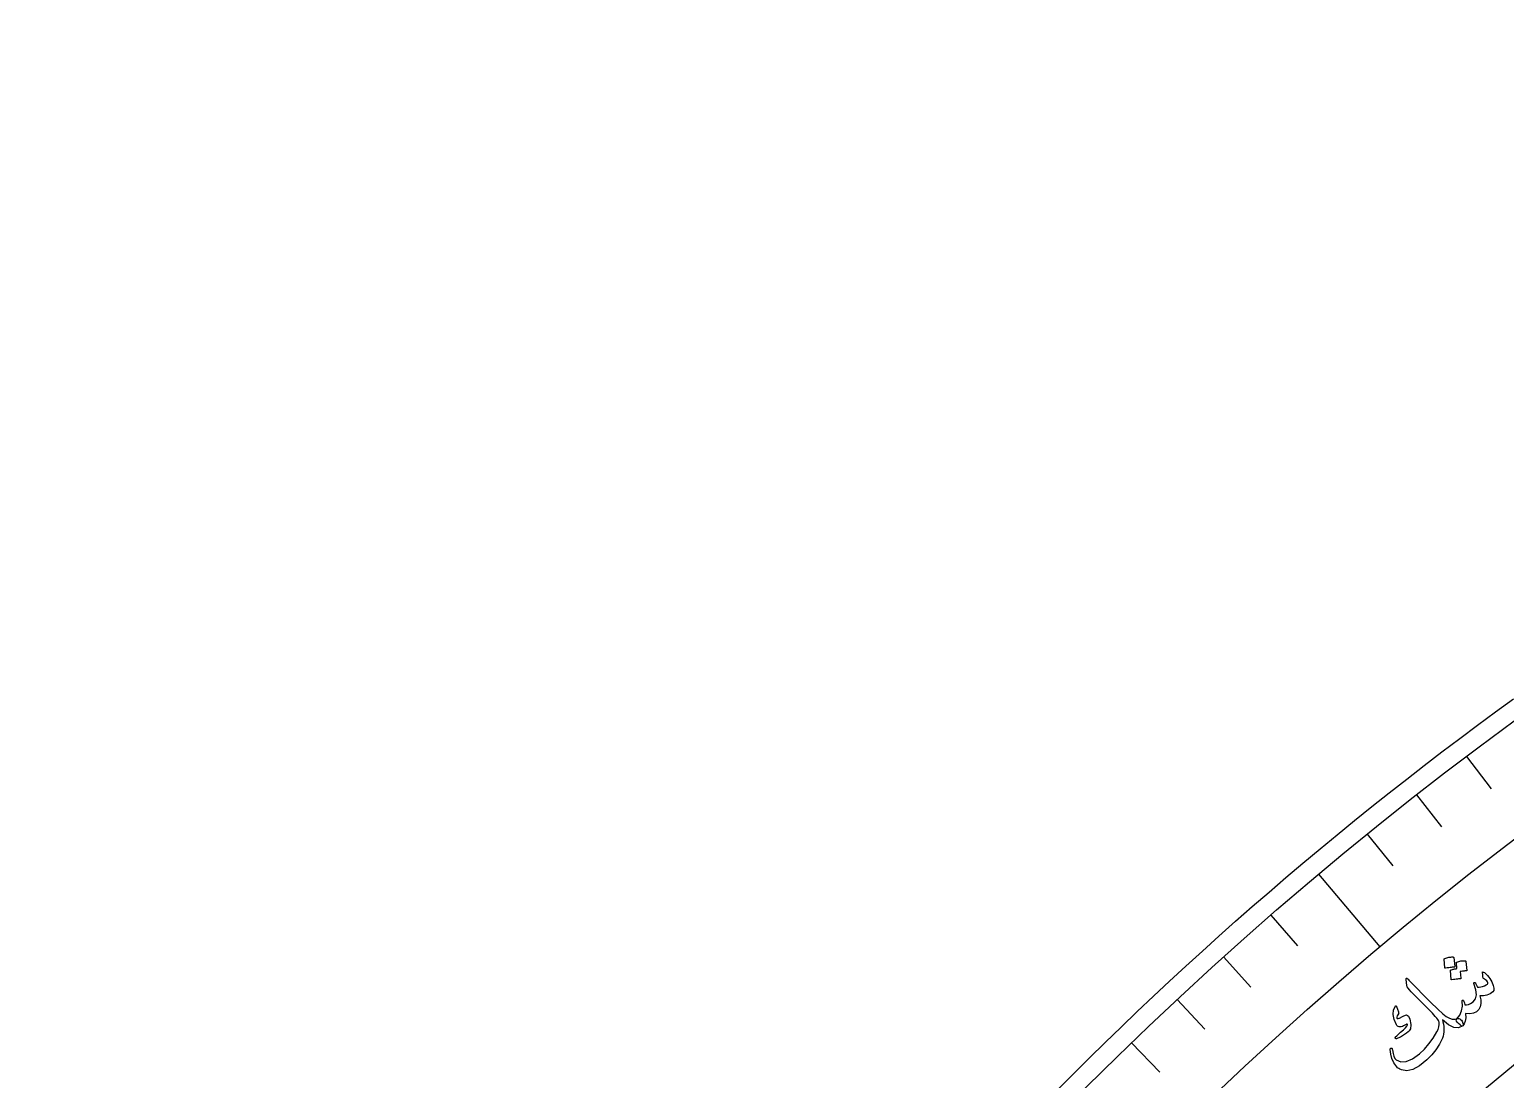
# Model space of a CAD drawing. Header units: millimetres. Extents: x -140 to 140, y -140 to 181.
# Drawn here: x -139.3 to -82.3, y 98.8 to 139.3 of the extents above; entities that cross this region are included whole.
import ezdxf

# ---------------------------------------------------------------- set-up
doc = ezdxf.new("R2010")
doc.units = ezdxf.units.MM
for name, color, linetype in [('CUT_OUTER', 1, 'Continuous'), ('ENGRAVE', 7, 'Continuous'), ('ENGRAVE_FINE', 8, 'Continuous'), ('TEXT', 5, 'Continuous')]:
    doc.layers.add(name, color=color, linetype=linetype)

msp = doc.modelspace()

# ---------------------------------------------------------------- linework, layer by layer
at = {"layer": 'CUT_OUTER'}
msp.add_lwpolyline([(-99.6005, 98.3857), (-98.9949, 98.9949), (-98.3857, 99.6005), (-97.7727, 100.2023), (-97.156, 100.8004), (-96.5357, 101.3946), (-95.9117, 101.985), (-95.2841, 102.5716), (-94.653, 103.1543), (-94.0183, 103.7332), (-93.38, 104.3081), (-92.7382, 104.8791), (-92.0929, 105.4462), (-91.4442, 106.0092), (-90.792, 106.5683), (-90.1364, 107.1234), (-89.4774, 107.6745), (-88.8151, 108.2215), (-88.1494, 108.7644), (-87.4803, 109.3032), (-86.808, 109.8379), (-86.1324, 110.3685), (-85.4536, 110.8949), (-84.7715, 111.4172), (-84.0863, 111.9352), (-83.3979, 112.4491), (-82.7064, 112.9587), (-82.0117, 113.464)], dxfattribs=at)
at = {"layer": 'ENGRAVE'}
msp.add_lwpolyline([(-89.5313, 106.6993), (-87.1754, 103.8916)], dxfattribs=at)
for radius in [139.286, 135.6208, 128.814]:
    msp.add_circle((0, 0), radius, dxfattribs=at)
at = {"layer": 'ENGRAVE_FINE'}
for points in [[(-83.8244, 111.2387), (-82.8791, 109.9842)], [(-85.753, 109.7589), (-84.7859, 108.5211)], [(-87.6555, 108.2456), (-86.667, 107.0248)], [(-91.3798, 105.1205), (-90.3493, 103.935)], [(-93.2005, 103.5097), (-92.1495, 102.3423)], [(-94.9928, 101.8673), (-93.9215, 100.7185)], [(-96.7562, 100.194), (-95.665, 99.064)]]:
    msp.add_lwpolyline(points, dxfattribs=at)
at = {"layer": 'TEXT'}
for points in [[(-84.6851, 103.4227), (-84.6843, 103.4297), (-84.6808, 103.4363), (-84.6745, 103.4428), (-84.6655, 103.4489), (-84.6261, 103.4625), (-84.5868, 103.4741), (-84.5475, 103.4838), (-84.5082, 103.4915), (-84.4686, 103.4973), (-84.4284, 103.5011), (-84.3875, 103.5028), (-84.3459, 103.5026), (-84.3338, 103.5002), (-84.325, 103.4957), (-84.3196, 103.4891), (-84.3175, 103.4803), (-84.2765, 103.1297), (-84.2785, 103.1211), (-84.285, 103.1151), (-84.2962, 103.1117), (-84.3121, 103.1107), (-84.3256, 103.1097), (-84.3467, 103.1077), (-84.3751, 103.1047), (-84.411, 103.1006), (-84.4548, 103.0951), (-84.5068, 103.0879), (-84.567, 103.0791), (-84.6354, 103.0685), (-84.6452, 103.068), (-84.652, 103.0701), (-84.6558, 103.0746), (-84.6564, 103.0816)], [(-84.2158, 103.2803), (-84.2151, 103.2872), (-84.2116, 103.2939), (-84.2053, 103.3003), (-84.1962, 103.3064), (-84.1569, 103.3198), (-84.1177, 103.3312), (-84.0784, 103.3408), (-84.0392, 103.3484), (-83.9997, 103.354), (-83.9595, 103.3576), (-83.9187, 103.3593), (-83.8772, 103.3589), (-83.8674, 103.3565), (-83.8599, 103.3516), (-83.8547, 103.3441), (-83.852, 103.334), (-83.8112, 102.9837), (-83.8128, 102.9774), (-83.8187, 102.9726), (-83.829, 102.9692), (-83.8437, 102.9674), (-83.8535, 102.9663), (-83.8687, 102.9646), (-83.8895, 102.9622), (-83.9158, 102.9591), (-83.9473, 102.9552), (-83.9841, 102.9502), (-84.026, 102.944), (-84.0731, 102.9369), (-84.0411, 102.6798), (-84.043, 102.6713), (-84.0496, 102.6653), (-84.0607, 102.6618), (-84.0765, 102.6609), (-84.0901, 102.66), (-84.111, 102.658), (-84.1394, 102.655), (-84.1752, 102.6509), (-84.2189, 102.6455), (-84.2707, 102.6384), (-84.3308, 102.6296), (-84.399, 102.6191), (-84.4075, 102.6198), (-84.4133, 102.6226), (-84.4165, 102.6276), (-84.417, 102.6348), (-84.4464, 102.9754), (-84.4457, 102.9823), (-84.4422, 102.989), (-84.436, 102.9954), (-84.427, 103.0015), (-84.3992, 103.0111), (-84.3712, 103.02), (-84.3429, 103.0281), (-84.3144, 103.0355), (-84.2856, 103.0418), (-84.2566, 103.0467), (-84.2274, 103.0502), (-84.198, 103.0523)], [(-86.151, 102.6398), (-86.1524, 102.6721), (-86.1451, 102.6869), (-86.1289, 102.6842), (-86.1038, 102.664), (-86.0832, 102.6435), (-86.0495, 102.6093), (-86.0027, 102.5614), (-85.9429, 102.5), (-85.8699, 102.425), (-85.7834, 102.3367), (-85.6835, 102.2351), (-85.5702, 102.1201), (-85.2135, 101.7622), (-84.9348, 101.4917), (-84.7339, 101.3084), (-84.6107, 101.2127), (-84.4857, 101.1478), (-84.3747, 101.1101), (-84.2776, 101.0996), (-84.1944, 101.1164), (-84.1573, 101.1269), (-84.1213, 101.1263), (-84.0863, 101.1147), (-84.0522, 101.092), (-84.0215, 101.0623), (-83.9962, 101.0292), (-83.9764, 100.9928), (-83.9621, 100.9531), (-83.9538, 100.9154), (-83.9522, 100.8849), (-83.9572, 100.8617), (-83.9689, 100.8456), (-84.1279, 100.7688), (-84.312, 100.7824), (-84.5212, 100.8865), (-84.7558, 101.081), (-84.7336, 100.999), (-84.7171, 100.9103), (-84.7065, 100.8147), (-84.7015, 100.7125), (-84.704, 100.6169), (-84.7143, 100.5277), (-84.7323, 100.4446), (-84.758, 100.3678), (-84.8678, 100.139), (-85.0033, 99.9238), (-85.1647, 99.722), (-85.3519, 99.5334), (-85.6337, 99.3066), (-85.892, 99.1661), (-86.1273, 99.1123), (-86.3399, 99.1454), (-86.3936, 99.1707), (-86.4415, 99.1997), (-86.4836, 99.2324), (-86.52, 99.2689), (-86.6269, 99.4218), (-86.7044, 99.5834), (-86.7523, 99.7538), (-86.7706, 99.9331), (-86.7696, 99.9476), (-86.7659, 99.9606), (-86.7595, 99.9719), (-86.7505, 99.9817), (-86.7412, 99.9875), (-86.7311, 99.9894), (-86.7203, 99.9875), (-86.7088, 99.9816), (-86.7004, 99.9723), (-86.6937, 99.9597), (-86.6886, 99.9437), (-86.6851, 99.9244), (-86.6595, 99.7846), (-86.6273, 99.6738), (-86.5884, 99.5922), (-86.543, 99.5396), (-86.364, 99.4603), (-86.1539, 99.4729), (-85.9123, 99.5769), (-85.6389, 99.7722), (-85.4504, 99.9488), (-85.2753, 100.1486), (-85.1135, 100.3719), (-84.9647, 100.6187), (-84.9239, 100.7104), (-84.8972, 100.8024), (-84.8846, 100.8945), (-84.8862, 100.9869), (-84.8927, 101.0162), (-84.9084, 101.0513), (-84.9334, 101.092), (-84.9675, 101.1384), (-85.0299, 101.2126), (-85.1398, 101.3312), (-85.2973, 101.4942), (-85.5025, 101.7016), (-85.6102, 101.8097), (-85.7033, 101.9029), (-85.7817, 101.9814), (-85.8454, 102.045), (-85.8947, 102.0942), (-85.9299, 102.1293), (-85.9511, 102.1504), (-85.9581, 102.1574), (-86.0295, 102.231), (-86.0817, 102.2965), (-86.1147, 102.3538), (-86.1284, 102.403)], [(-83.2136, 102.9088), (-83.2106, 102.9188), (-83.2016, 102.9236), (-83.1865, 102.9232), (-83.1653, 102.9177), (-83.1356, 102.9033), (-83.1007, 102.8768), (-83.0604, 102.8382), (-83.0148, 102.7876), (-82.9652, 102.7282), (-82.9211, 102.667), (-82.8824, 102.6039), (-82.8491, 102.5389), (-82.7955, 102.4034), (-82.7703, 102.2954), (-82.7735, 102.2148), (-82.805, 102.1615), (-82.9168, 102.0813), (-83.0381, 102.029), (-83.169, 102.0047), (-83.3097, 102.0083), (-83.2749, 101.85), (-83.2707, 101.7077), (-83.297, 101.5814), (-83.3539, 101.4711), (-83.4394, 101.3868), (-83.5521, 101.3333), (-83.6921, 101.3104), (-83.8595, 101.3181), (-83.8549, 101.155), (-83.8721, 101.0216), (-83.911, 100.9176), (-83.9719, 100.8431), (-83.9933, 100.8392), (-84.0279, 100.8525), (-84.0754, 100.883), (-84.136, 100.9306), (-84.1882, 100.984), (-84.2158, 101.0323), (-84.2188, 101.0756), (-84.1974, 101.1139), (-84.085, 101.2605), (-84.0144, 101.4224), (-83.9854, 101.5998), (-83.9982, 101.7927), (-83.9989, 101.8032), (-83.9977, 101.8121), (-83.9946, 101.8195), (-83.9895, 101.8252), (-83.9817, 101.8304), (-83.9734, 101.8334), (-83.9646, 101.8343), (-83.9554, 101.8331), (-83.9391, 101.8192), (-83.923, 101.7862), (-83.907, 101.734), (-83.891, 101.6628), (-83.8257, 101.6517), (-83.7504, 101.6659), (-83.665, 101.7055), (-83.5694, 101.7704), (-83.4776, 101.8846), (-83.4428, 102.0399), (-83.4648, 102.2365), (-83.5435, 102.4745), (-83.5477, 102.4866), (-83.5489, 102.4966), (-83.5472, 102.5047), (-83.5426, 102.5106), (-83.5334, 102.5168), (-83.5242, 102.5206), (-83.5148, 102.5219), (-83.5053, 102.5208), (-83.4954, 102.5163), (-83.4869, 102.5106), (-83.4799, 102.5036), (-83.4745, 102.4954), (-83.4011, 102.3431), (-83.3399, 102.3405), (-83.2746, 102.3476), (-83.2053, 102.3643), (-83.1318, 102.3906), (-83.0655, 102.4226), (-83.0208, 102.4541), (-82.9977, 102.4851), (-82.9963, 102.5155), (-83.013, 102.5467), (-83.047, 102.5828), (-83.0982, 102.6239), (-83.1666, 102.6698), (-83.1774, 102.6898), (-83.1888, 102.7362), (-83.2009, 102.8092), (-83.2136, 102.9088)], [(-86.5687, 101.6096), (-86.5625, 101.6137), (-86.5556, 101.6156), (-86.5483, 101.6154), (-86.5405, 101.6131), (-86.5354, 101.6094), (-86.5307, 101.6047), (-86.5265, 101.599), (-86.5227, 101.5922), (-86.4514, 101.3804), (-86.4454, 101.3578), (-86.443, 101.3386), (-86.4442, 101.3228), (-86.4489, 101.3105), (-86.4776, 101.2676), (-86.4977, 101.2263), (-86.5094, 101.1863), (-86.5126, 101.1479), (-86.5075, 101.1336), (-86.492, 101.1268), (-86.4661, 101.1277), (-86.4299, 101.1362), (-86.4082, 101.1448), (-86.3862, 101.1542), (-86.364, 101.1645), (-86.3415, 101.1756), (-86.3186, 101.1877), (-86.2951, 101.201), (-86.271, 101.2155), (-86.2463, 101.2311), (-86.1432, 101.2645), (-86.0638, 101.2206), (-86.0079, 101.0994), (-85.9755, 100.9011), (-85.9748, 100.8345), (-85.9807, 100.777), (-85.9932, 100.7287), (-86.0121, 100.6897), (-86.0395, 100.6544), (-86.083, 100.6124), (-86.1427, 100.5635), (-86.2185, 100.5079), (-86.2579, 100.4802), (-86.2964, 100.4552), (-86.3339, 100.433), (-86.3705, 100.4134), (-86.4058, 100.396), (-86.4392, 100.3802), (-86.4707, 100.366), (-86.5003, 100.3533), (-86.5215, 100.3489), (-86.5396, 100.3492), (-86.5545, 100.3541), (-86.5663, 100.3636), (-86.5745, 100.3769), (-86.5762, 100.3901), (-86.5712, 100.4031), (-86.5596, 100.416), (-86.5204, 100.4546), (-86.4754, 100.4976), (-86.4244, 100.545), (-86.3674, 100.5968), (-86.2611, 100.6934), (-86.1815, 100.7729), (-86.1286, 100.8351), (-86.1025, 100.8803), (-86.1006, 100.888), (-86.102, 100.8949), (-86.1065, 100.901), (-86.1143, 100.9062), (-86.1206, 100.9083), (-86.1288, 100.908), (-86.1389, 100.9055), (-86.1509, 100.9007), (-86.2556, 100.8473), (-86.3007, 100.8267), (-86.3432, 100.8135), (-86.383, 100.8078), (-86.4202, 100.8095), (-86.457, 100.8172), (-86.4874, 100.8318), (-86.5112, 100.8532), (-86.5287, 100.8815), (-86.618, 101.0963), (-86.6544, 101.2893), (-86.638, 101.4605), (-86.5687, 101.6096)]]:
    msp.add_lwpolyline(points, close=True, dxfattribs=at)

doc.saveas('drawing.dxf')
